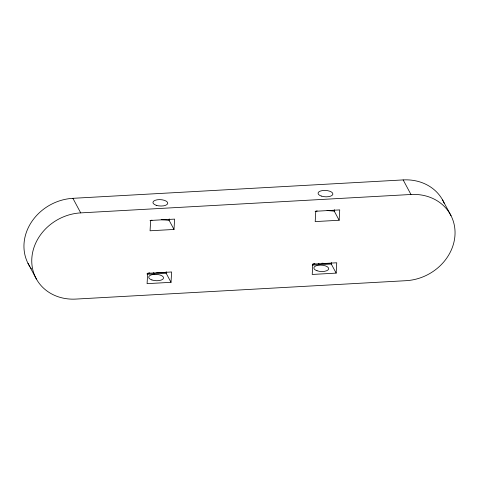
<?xml version="1.0" encoding="UTF-8"?>
<svg xmlns="http://www.w3.org/2000/svg" width="479" height="479" viewBox="0 0 479 479"><rect width="100%" height="100%" fill="white"/><g stroke="black" fill="none" stroke-linecap="round" stroke-linejoin="round"><path stroke-width="0.72" d="M166.231 271.743L166.147 273.216L171.027 282.323L147.083 283.652L147.67 273.311L171.614 271.976L171.027 282.323M174.009 229.453L174.596 219.113L150.651 220.442L150.065 230.788L174.009 229.453L169.129 220.352L169.213 218.873M331.36 262.54L331.276 264.019L336.162 273.12L312.212 274.455L312.799 264.115L336.743 262.779L336.162 273.12M339.144 220.256L339.725 209.91L315.781 211.245L315.2 221.585L339.144 220.256L334.258 211.149L334.342 209.67M149.999 220.597L152.059 220.13M315.128 211.395L317.188 210.928M147.011 273.461L149.765 272.838M312.835 264.109L314.895 263.642M29.938 266.695A47.792 41.757 -28.2 0 1 30.925 222.915A47.792 41.757 -28.2 0 1 72.898 198.318L403.156 179.918A47.792 41.757 -28.2 0 1 444.326 203.527M80.706 212.886L410.964 194.486A47.792 41.757 -28.2 0 1 454.99 234.997A47.792 41.757 -28.2 0 1 406.102 280.682L75.844 299.082A47.792 41.757 -28.2 0 1 31.818 258.57A47.792 41.757 -28.2 0 1 80.706 212.88L72.898 198.318M147.131 274.275L166.147 273.216L156.795 272.383M312.266 265.079L331.276 264.019L321.93 263.187M327.067 210.509L334.258 211.149M161.219 219.645L169.129 220.352M442.608 199.988L451.032 215.712M403.156 179.918L410.964 194.486M318.655 263.474L319.307 264.683M153.525 272.671L154.178 273.886M27.968 263.288L36.392 279.012M31.452 268.845A47.792 41.757 -28.2 0 1 30.674 267.785M156.202 205.281A7.436 3.191 3.2 0 0 167.746 203.383A7.436 3.191 3.2 0 0 157.076 199.803A7.436 3.191 3.2 0 0 156.202 205.281M321.247 196.055A7.436 3.191 3.2 0 0 332.869 194.223A7.436 3.191 3.2 0 0 322.301 190.588A7.436 3.191 3.2 0 0 321.247 196.055M317.032 270.755A7.436 3.191 3.2 0 0 328.66 268.929A7.436 3.191 3.2 0 0 318.086 265.294A7.436 3.191 3.2 0 0 317.032 270.755M151.903 279.958A7.436 3.191 3.2 0 0 163.525 278.125A7.436 3.191 3.2 0 0 152.957 274.491A7.436 3.191 3.2 0 0 151.903 279.958"/></g></svg>
